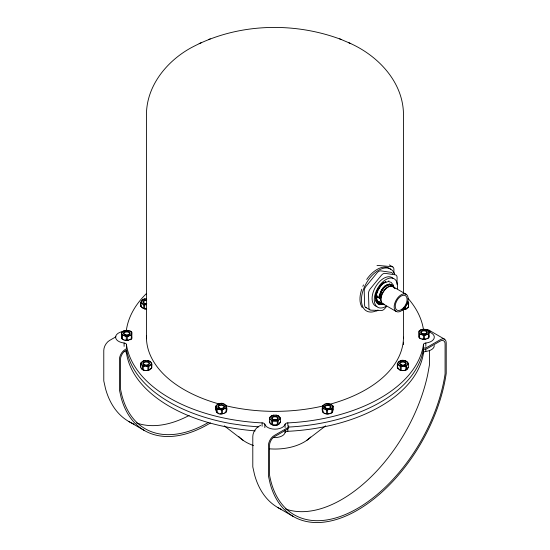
<?xml version="1.0" encoding="UTF-8"?>
<svg xmlns="http://www.w3.org/2000/svg" width="550" height="550" viewBox="0 0 550 550"><rect width="100%" height="100%" fill="white"/><g stroke="black" fill="none" stroke-linecap="round" stroke-linejoin="round"><path stroke-width="0.82" d="M396.983 284.357L397.086 277.619A5.445 3.149 -60 0 0 395.271 274.814L385.041 273.35A5.225 3.018 -60 0 0 381.288 275.406L370.342 288.771A5.06 2.922 -60 0 0 368.507 293.569L368.906 307.615A5.321 3.073 -60 0 0 370.906 310.166L381.267 310.537A5.569 3.217 -60 0 0 385.082 308.254L386.643 306.316M391.318 284.852L389.565 284.054C383.082 284.914 379.136 292.407 379.411 298.478C379.919 292.621 383.171 285.257 389.654 284.419L391.359 285.189L392.157 286.55M393.353 285.368L393.284 287.045L392.783 284.453L391.153 282.377L388.596 281.572C379.919 282.789 374.124 292.799 375.87 301.091L377.396 303.6L379.734 304.693L382.525 304.363L382.463 303.683L379.885 303.353L377.644 301.799M429.179 332.021A10.278 5.933 0 0 1 434.163 338.195A10.278 5.933 0 0 1 425.824 343.007A2.929 1.691 0 0 0 423.411 344.589L423.321 345.599A149.078 86.068 0 0 1 289.575 422.819L287.843 422.868A2.943 1.698 0 0 0 285.093 424.263A10.278 5.933 0 0 1 274.966 429.165A10.278 5.933 0 0 1 264.839 424.263A2.929 1.691 0 0 0 262.096 422.868L260.349 422.819A149.078 86.068 0 0 1 126.61 345.599L126.521 344.596A2.943 1.698 0 0 0 124.108 343.007A10.278 5.933 0 0 1 115.61 337.164A10.278 5.933 0 0 1 124.108 331.32M288.42 427.047L289.575 427.013A149.078 86.068 0 0 0 423.321 349.793L423.411 348.789L423.321 353.994A149.078 86.068 0 0 1 289.575 431.214L287.843 431.262A2.943 1.698 0 0 0 285.093 432.658A10.278 5.933 0 0 1 273.178 437.47M379.734 304.693L379.885 303.353L377.912 301.826L375.499 297.791M376.317 292.861L378.62 288.276M322.438 407.956L326.514 410.128L326.514 413.889C319.426 413.854 321.585 401.582 328.46 403.803M326.996 413.964L330.289 413.566L332.413 412.479L332.413 408.719L333.018 406.051L331.334 404.669L328.941 403.879M333.018 406.051L333.018 409.812L332.413 412.479M375.939 294.601L378.448 288.186M121.749 332.846L123.159 331.148L126.28 330.316M121.749 337.143L121.832 336.772M131.814 333.637L130.398 335.328L127.277 336.696L121.749 334.854M131.725 338.305L131.814 337.934M277.269 415.401C274.45 414.556 270.029 415.271 269.418 418.591L272.147 421.101L277.736 421.101L280.528 418.303L278.135 415.69M280.067 422.338C279.311 425.459 275.186 425.604 272.614 424.971L272.614 421.211M279.641 423.445L280.466 421.781M418.962 331.732L420.372 330.041L423.5 329.209M418.962 336.029L419.052 335.665M429.027 332.523L427.618 334.221L424.497 335.589L418.962 333.74M429.027 336.82L427.618 338.518L424.497 339.35L424.497 335.589M377.396 303.6L377.912 301.826L376.351 301.833M381.356 292.043L379.61 298.595C379.899 292.806 383.625 285.567 389.888 284.666L391.572 285.429L389.654 284.419L387.317 284.439M376.626 296.869L376.007 294.463L377.575 290.049L380.009 286.034L381.989 283.944M383.164 288.949L381.033 291.864L378.256 297.811L376.468 294.731L378.043 290.317L380.469 286.303L383.446 283.161L382.979 282.893M388.596 281.572L388.905 280.796M378.022 289.417L381.019 284.859M146.328 298.843C142.147 297.949 139.239 302.906 143.736 304.879L146.286 304.707L142.732 303.861M143.667 360.766L140.704 363.179L140.704 367.235C141.68 370.494 145.516 370.982 148.383 370.342M140.704 366.939L140.834 362.904M151.656 364.306L148.816 366.438L148.816 370.198L151.656 368.067L151.786 364.024M151.319 368.019L150.652 369.084M151.656 368.067L151.786 363.736L150.377 361.556L148.239 360.607L144.588 360.546M218.708 404.037C226.16 399.953 230.856 412.892 222.441 413.737C215.38 416.536 212.63 403.879 220.014 403.728M215.93 409.661L216.315 405.364M216.494 409.75L216.15 410.871M226.518 407.804L221.451 410.053L216.796 408.815L215.93 405.9M322.829 405.962L325.174 404.202M332.626 407.509L330.846 409.083L326.514 410.128M332.626 411.806L330.289 413.566M405.694 305.498L405.694 309.258L408.526 307.12L408.657 303.077M408.196 307.072L407.529 308.144M408.526 307.12L408.657 302.789L408.031 301.641L407.853 303.524L406.292 304.824M404.525 360.594C400.304 358.806 394.838 363.777 400.297 366.486L406.271 366.211L408.409 363.516M407.777 364.127L407.598 362.251L405.446 360.814M401.218 366.706L401.218 370.466C403.652 370.906 407.901 370.528 407.949 367.29M377.486 290.482L378.551 288.241L381.666 284.295L383.405 282.934M381.212 296.017L379.878 298.746L380.208 295.439L379.493 295.199M375.87 301.091L376.764 299.269L376.558 295.982L375.437 297.385M141.398 301.029L140.766 302.177L140.766 306.226L143.736 308.639L143.736 304.879M397.959 362.636L397.327 363.777L397.327 367.833L400.297 370.246L400.297 366.486M407.777 368.424L408.409 367.276L408.409 363.227L407.275 361.928M131.814 334.854L129.889 335.555M270.243 416.928L269.823 418.034L270.243 419.148M279.641 419.148L280.067 418.034L279.641 416.928M418.962 334.812L419.464 334.317M429.027 333.74L427.103 334.448M379.885 286.192L380.854 284.859M381.439 284.962L383.474 283.016M379.892 286.722L381.397 284.144M380.689 291.679L382.862 288.743L385.385 286.522L385.103 286.296L382.573 288.482L382.862 288.743M379.981 286.179L381.006 284.845M377.575 290.049L380.469 286.303L380.009 286.034L383.446 283.161M381.817 304.425L382.463 303.683M141.921 300.3L144.973 298.946M141.831 361.879L141.164 363.722L142.484 365.956L142.484 369.717M150.652 364.788L151.319 363.722L151.154 362.587M225.961 412.012L224.833 412.947M332.413 408.719L330.289 409.269M398.482 361.907L401.534 360.553M407.254 364.856L404.202 366.211M407.254 369.153L404.202 370.507M378.503 303.504L380.222 302.472L377.444 301.517L379.617 302.548L380.944 302.472M140.766 305.938L141.144 305.635M306.756 440.364L325.669 425.824M131.216 339.013L127.277 340.457L127.277 336.696M129.889 339.859L131.814 338.614L131.814 332.166L129.889 330.921L127.277 330.316M270.93 416.24L272.381 415.477M278.96 419.829L275.626 420.942M278.96 424.132L277.502 424.896M427.103 338.745L429.027 337.501L429.027 331.052L427.103 329.814L424.497 329.209M407.529 303.847L408.526 303.359M384.072 282.782L385.33 282.019M378.613 304.129L381.535 303.146L378.957 302.816L377.912 301.826M115.912 336.799L109.505 340.498A8.099 4.675 -60 0 0 103.778 350.412L103.778 380.889L105.517 388.658A127.744 73.776 -60 0 0 134.021 424.057M126.555 348.7L125.132 349.525A8.099 4.675 -60 0 0 119.405 359.439L119.412 389.909L121.144 397.684A127.744 73.776 -60 0 0 210.423 422.964M142.67 361.254L144.286 360.601M149.82 365.413L146.912 366.266L142.484 365.956M149.82 369.717L146.912 370.562M217.621 404.518L216.494 405.453L216.15 406.574M224.833 408.65L225.961 407.715L226.304 406.594M406.237 304.734L406.691 304.473M406.691 308.77L405.075 309.423M260.659 425.301L258.521 426.532A8.099 4.675 -60 0 0 252.794 436.453L252.801 466.922L254.54 474.691A127.744 73.776 -60 0 0 281.566 509.458M269.913 421.506L269.418 422.352L270.93 424.132L273.618 425.191M341.344 39.545C293.012 21.299 236.156 23.258 190.479 48.125C166.409 61.566 146.486 86.137 146.451 114.709L146.451 338.786M385.103 286.296L387.729 285.044M384.883 285.972L387.475 284.797L389.888 284.666L389.565 284.054L391.359 285.189M208.587 39.545L210.272 38.83M199.169 43.581L201.094 42.763M123.674 330.921L121.749 332.166L121.749 338.614L123.674 339.859L126.28 340.457L126.28 336.696M420.888 329.814L418.962 331.052L418.962 337.501L420.888 338.745L423.5 339.35L423.5 335.589M148.816 366.438L146.266 366.266M223.747 409.131L219.931 409.42M223.747 413.428L221.897 413.813M124.857 330.522L128.7 330.522M128.7 335.954L124.857 335.954M128.7 340.251L124.857 340.251M422.07 329.416L425.92 329.416M425.92 334.84L422.07 334.84M425.92 339.144L422.07 339.144M272.614 415.401L273.591 415.181M276.293 425.191L277.269 424.971L277.269 421.211M405.254 309.403L403.136 309.623L404.772 309.478L404.772 307.216M144.107 360.621L145.571 360.401M326.432 403.899L327.951 403.803M329.024 409.571L325.208 409.283M329.024 413.868L327.504 413.964L327.504 410.204M220.997 403.652L222.523 403.748M402.889 360.449L405.006 360.669M402.848 366.314L399.293 365.461M402.848 370.611L400.73 370.391M274.257 420.942L270.93 419.829M258.651 426.869L245.884 425.776L231.688 423.72A149.078 86.068 0 0 1 126.61 349.793M144.169 308.791L146.286 309.011L144.657 308.859L144.657 305.099M147.579 360.504L150.631 361.859M144.904 366.163L141.859 364.808M144.904 370.459L141.859 369.112M328.398 403.803L330.248 404.188M327.058 413.964L325.208 413.579M219.931 413.717L221.451 413.813L221.451 410.053M276.265 415.181L277.736 415.511M376.386 299.351L376.723 299.441L376.441 298.018M404.828 360.649L406.443 361.295M400.909 370.411L399.293 369.758M144.347 308.804L142.732 308.158M223.781 404.051L226.126 405.811M218.666 409.118L216.329 407.351M218.666 413.414L216.329 411.654M397.327 364.072L398.461 364.836M140.766 302.466L141.9 303.236M348.837 42.763C377.568 55.117 403.391 81.84 403.48 114.709L403.48 293.281M339.659 38.83L350.762 43.581M427.103 329.814L428.429 330.653L429.027 331.732M420.888 334.448L419.561 333.609L418.962 332.523M420.888 338.745L419.561 337.906L418.962 336.82M129.889 330.921L131.216 331.76L131.814 332.846M123.674 335.555L122.341 334.716L121.749 333.637M123.674 339.859L122.341 339.013M277.502 415.477L278.96 416.24M272.381 424.896L270.93 424.132M389.29 264.914L392.693 266.881M392.975 286.688L406.134 294.284M376.007 294.463L376.468 294.731M376.166 296.601L378.256 297.811M428.918 330.158L444.544 339.185M383.054 303.875L396.206 311.472M365.578 307.347L369.875 309.829M331.334 404.669L332.461 405.604L332.805 406.725M324.122 408.801L322.994 407.866L322.651 406.746M324.122 413.098L322.651 411.421M128.968 421.603L144.595 430.629M277.991 507.636L293.618 516.663M379.617 302.548L377.795 301.4L376.853 300.032M386.031 282.15L385.467 281.786L385.371 282.274L385.138 281.572M224.262 425.824L243.176 440.364M408.286 306.247L408.657 306.549M151.408 367.187L151.786 367.496M140.704 363.474L141.329 364.079M398.461 369.132L397.788 367.29M141.9 307.532L141.226 306.46M270.243 423.445L269.823 422.338M377.19 300.114L378.125 301.469L379.913 302.411L377.795 301.4L377.08 300.094M333.018 409.812L332.64 405.515M332.461 409.901L332.805 411.022M141.164 368.019L141.329 368.376M226.518 411.565L226.304 410.891M428.945 335.665L429.027 336.029M131.725 336.772L131.814 337.143M121.749 337.934L121.832 338.305M423.411 329.732L423.321 328.728A149.078 86.068 0 0 0 408.121 298.464M126.521 350.474L126.61 353.994A149.078 86.068 0 0 0 255.221 430.87M376.324 292.827L376.502 295.192M393.154 284.914L393.257 286.289M429.447 350.391L429.447 364.932L427.694 374.626A126.259 72.916 -60 0 1 285.464 508.949M428.533 334.242L428.533 338.002M425.824 343.007L425.824 346.369M425.824 348.886L425.824 351.402A2.929 1.691 0 0 0 423.411 352.983M423.411 344.589L423.411 347.951M419.464 334.242L419.464 338.002M406.629 366.004L406.629 369.765M405.838 366.355L405.838 370.116M403.48 307.876L403.48 337.927M397.457 364.348L397.457 368.108M393.903 273.412L393.903 269.232A5.369 3.101 -60 0 0 392.006 266.695L378.207 265.464A5.369 3.101 -60 0 0 376.998 265.698M331.808 409.172L331.808 412.933M323.043 405.295L323.043 407.55M322.816 408.492L322.816 412.252M287.843 422.868L287.843 426.223M287.843 428.739L287.843 431.262M285.093 424.263L285.093 427.618M285.093 430.134L285.093 432.658M280.466 418.021L280.466 422.352M278.135 420.922L278.135 424.683M271.748 420.922L271.748 424.683M269.418 418.021L269.418 422.352M264.839 424.263L264.839 427.618M262.096 422.868L262.096 426.223M226.139 408.341L226.139 412.101M225.913 405.137L225.913 406.643M222.441 409.977L222.441 413.737M217.147 409.021L217.147 412.782M216.542 408.561L216.542 412.321M147.895 366.658L147.895 370.418M143.275 366.307L143.275 370.067M140.896 302.748L140.896 306.508M131.312 335.349L131.312 339.109M126.521 344.596L126.521 347.957M124.108 343.007L124.108 346.369M122.244 335.349L122.244 339.109M366.685 279.476A24.159 13.949 -60 0 1 390.638 269.363M362.237 307.546A24.159 13.949 -60 0 1 361.749 289.231M362.869 286.357A24.159 13.949 -60 0 1 363.522 284.928M377.348 310.358A24.159 13.949 -60 0 1 361.46 301.091A24.159 13.949 -60 0 1 375.217 272.553A24.159 13.949 -60 0 1 394.701 274.368M366.609 307.684A5.321 3.073 -60 0 1 364.616 305.14L364.21 291.094A5.06 2.922 -60 0 1 366.046 286.289L376.991 272.931A5.225 3.018 -60 0 1 380.744 270.868L390.981 272.332A5.445 3.149 -60 0 1 392.59 273.756M376.881 306.563A16.452 9.501 -60 0 1 375.595 286.839A16.452 9.501 -60 0 1 393.291 278.589M386.416 306.13A16.452 9.501 -60 0 1 374.275 299.317A16.452 9.501 -60 0 1 387.124 278.953A16.452 9.501 -60 0 1 397.348 288.812M384.113 304.721A10.388 6.002 -60 0 1 383.501 291.191A10.388 6.002 -60 0 1 395.01 288.64M384.285 304.294A9.921 5.727 -60 0 1 383.343 291.94A9.921 5.727 -60 0 1 394.336 288.118M377.953 309.959A5.369 3.101 -60 0 1 376.716 311.032M426.346 329.931A8.099 4.675 -60 0 1 430.155 331.588M423.321 348.026A6.167 3.561 0 0 0 427.687 346.981L440.495 339.584A8.099 4.675 -60 0 1 446.222 342.891L446.222 373.361A127.744 73.776 -60 0 1 361.226 507.897A127.744 73.776 -60 0 1 270.167 483.718L268.428 475.942L268.428 445.473A8.099 4.675 -60 0 1 274.154 435.559L286.962 428.161A6.167 3.561 0 0 0 288.771 425.645M423.321 349.346A6.167 3.561 0 0 0 427.687 348.301L439.354 341.564A7.157 4.132 -60 0 1 445.081 344.871L445.081 373.959A126.259 72.916 -60 0 1 357.328 508.537A126.259 72.916 -60 0 1 269.569 475.221L269.569 446.132A7.157 4.132 -60 0 1 275.296 436.219L286.962 429.481A6.167 3.561 0 0 0 288.771 426.965M126.28 350.185A7.157 4.132 -60 0 0 120.553 360.099L120.553 389.187A126.259 72.916 -60 0 0 208.306 422.503M189.173 415.422A126.259 72.916 -60 0 1 136.441 422.916M310.75 437.009A41.126 23.746 0 0 1 269.328 448.821M253.474 445.548A41.126 23.746 0 0 1 252.12 445.046L248.875 443.658A41.126 23.746 0 0 1 238.693 436.494M403.473 342.169A128.514 74.195 0 0 1 403.356 344.596M403.48 337.164A128.514 74.195 0 0 1 329.093 404.456M323.366 405.893A128.514 74.195 0 0 1 225.782 405.714M219.202 404.009A128.514 74.195 0 0 1 146.479 335.548M146.238 293.755A149.078 86.068 0 0 0 126.61 328.728L126.521 329.732A2.929 1.691 0 0 1 125.792 330.77M276.162 424.875A3.087 1.781 0 0 1 274.051 424.93M124.108 351.402A2.943 1.698 0 0 1 126.521 352.99M434.321 345.558A10.278 5.933 0 0 1 425.824 351.402M146.754 303.744A3.438 1.987 0 0 1 142.869 301.778A3.438 1.987 0 0 1 146.754 299.812M146.657 303.593A2.695 1.561 0 0 1 143.612 302.046A2.695 1.561 0 0 1 146.657 300.499M402.057 309.134A8.387 4.84 -60 0 0 405.804 295.934A8.387 4.84 -60 0 0 395.649 303.566A8.387 4.84 -60 0 0 402.057 309.134M402.215 310.282A9.921 5.727 -60 0 0 406.656 294.663A9.921 5.727 -60 0 0 394.639 303.689A9.921 5.727 -60 0 0 402.215 310.282M325.634 408.313A3.438 1.987 0 0 0 331.141 406.993A3.438 1.987 0 0 0 326.411 404.903A3.438 1.987 0 0 0 325.634 408.313M326.088 408.237A2.695 1.561 0 0 0 330.406 407.206A2.695 1.561 0 0 0 326.693 405.563A2.695 1.561 0 0 0 326.088 408.237M422.276 333.85A3.438 1.987 0 0 0 427.433 332.131A3.438 1.987 0 0 0 422.276 330.413A3.438 1.987 0 0 0 422.276 333.85M422.647 333.747A2.695 1.561 0 0 0 426.697 332.399A2.695 1.561 0 0 0 422.647 331.052A2.695 1.561 0 0 0 422.647 333.747M125.063 334.957A3.438 1.987 0 0 0 130.219 333.238A3.438 1.987 0 0 0 125.063 331.519A3.438 1.987 0 0 0 125.063 334.957M125.427 334.854A2.695 1.561 0 0 0 129.477 333.506A2.695 1.561 0 0 0 125.427 332.159A2.695 1.561 0 0 0 125.427 334.854M144.148 364.911A3.438 1.987 0 0 0 149.655 363.591A3.438 1.987 0 0 0 144.925 361.501A3.438 1.987 0 0 0 144.148 364.911M144.602 364.836A2.695 1.561 0 0 0 148.919 363.804A2.695 1.561 0 0 0 145.214 362.161A2.695 1.561 0 0 0 144.602 364.836M219.134 408.155A3.438 1.987 0 0 0 224.634 406.842A3.438 1.987 0 0 0 219.911 404.745A3.438 1.987 0 0 0 219.134 408.155M219.581 408.086A2.695 1.561 0 0 0 223.898 407.055A2.695 1.561 0 0 0 220.192 405.412A2.695 1.561 0 0 0 219.581 408.086M400.778 364.953A3.438 1.987 0 0 0 406.278 363.639A3.438 1.987 0 0 0 401.555 361.543A3.438 1.987 0 0 0 400.778 364.953M401.225 364.884A2.695 1.561 0 0 0 405.543 363.853A2.695 1.561 0 0 0 401.837 362.209A2.695 1.561 0 0 0 401.225 364.884M273.219 419.76A3.438 1.987 0 0 0 278.382 418.034A3.438 1.987 0 0 0 273.219 416.316A3.438 1.987 0 0 0 273.219 419.76M273.591 419.657A2.695 1.561 0 0 0 277.64 418.303A2.695 1.561 0 0 0 273.591 416.955A2.695 1.561 0 0 0 273.591 419.657"/></g></svg>
